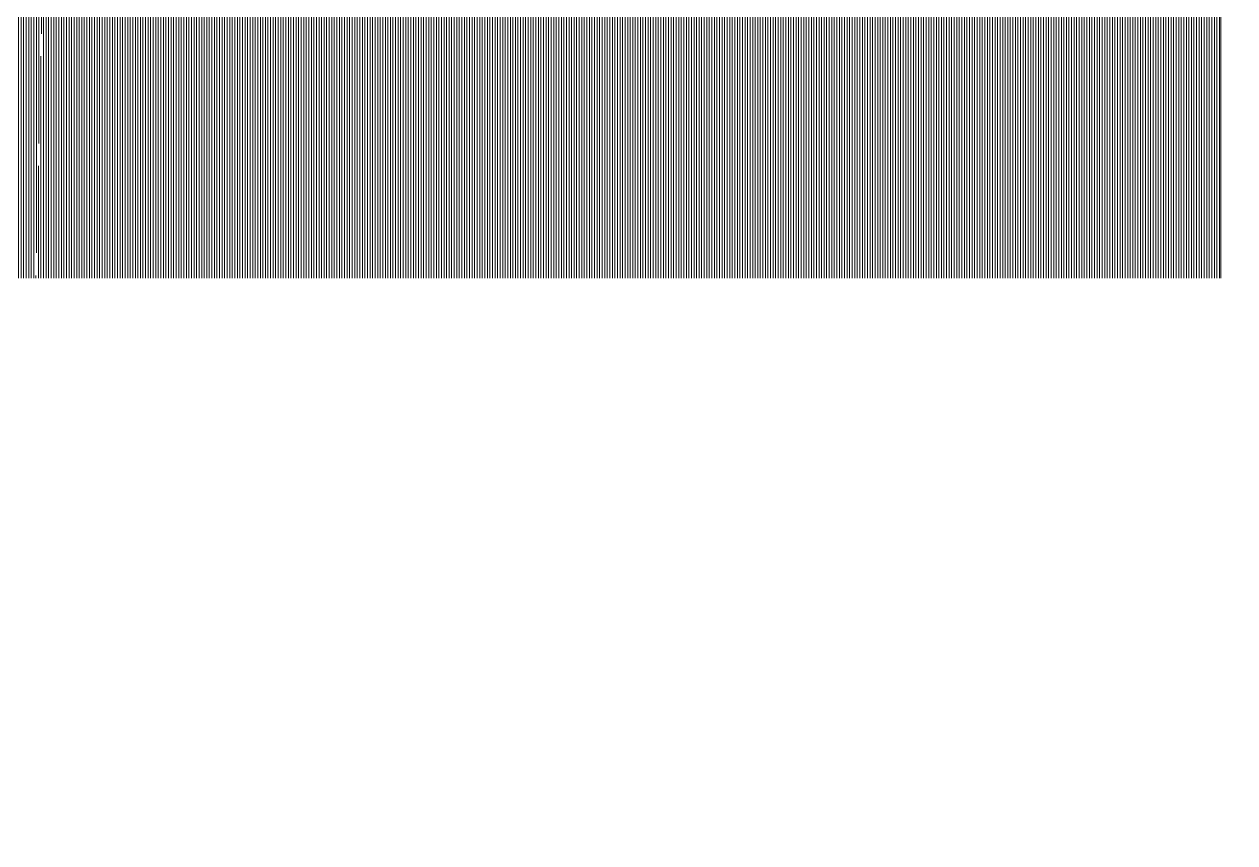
# Model space of a CAD drawing. Header units: metres. Extents: x -325 to 301, y -147 to 149.
# Drawn here: x 14.5 to 17.513, y 88.093 to 90.131 of the extents above; entities that cross this region are included whole.
import ezdxf

# ---------------------------------------------------------------- set-up
doc = ezdxf.new("R2010")
doc.units = ezdxf.units.M
doc.layers.add('-AUX-QAD', color=5, linetype='Continuous', plot=False)
doc.layers.add('2-L-secció', color=1, linetype='Continuous', lineweight=0)
doc.layers.add('3-TR Seleccionat', color=44, linetype='Continuous', lineweight=0)

msp = doc.modelspace()

# ---------------------------------------------------------------- hatches: boundary and pattern name
at = {"layer": '3-TR Seleccionat'}
h = msp.add_hatch(dxfattribs=at)
h.set_pattern_fill('ANSI31', color=256, scale=0.002, angle=45, style=0)
h.set_pattern_definition([(90, (-441058.952747766, -650744.9424582664), (-0.00635, 1.301042606982605e-18), [])])
h.paths.add_polyline_path([(14.12863538155585, 89.4984657782185), (14.52863540058277, 89.4984657782185), (14.56580562726668, 91.0952714311599), (14.47588282941249, 91.42498904640154), (14.12863538155585, 91.42498904640154)])
h = msp.add_hatch(dxfattribs=at)
h.set_pattern_fill('ANSI31', color=256, scale=0.002, angle=45, style=0)
h.set_pattern_definition([(90, (0, 2.49840572743949), (-0.006350000000000001, 0), [])])
h.paths.add_polyline_path([(17.47863539901869, 89.4984657782185), (17.47863539757853, 90.17989096429712), (14.56580562726668, 91.0952714311599), (14.52863540058277, 89.4984657782185)])

# ---------------------------------------------------------------- linework, layer by layer
at = {"layer": '-AUX-QAD'}
for centre, radius in [((16.89760635375546, 90.82832178061602), 4.207516772289723), ((16.89760635375546, 90.82832178061602), 3.964910058218936), ((18.81973117621601, 84.94668784130113), 3.283145961465717)]:
    msp.add_circle(centre, radius, dxfattribs=at)
at = {"layer": '2-L-secció'}
msp.add_line((17.47863539901869, 90.97498903769367), (17.47863539901869, 89.4984657782185), dxfattribs=at)

doc.saveas('drawing.dxf')
